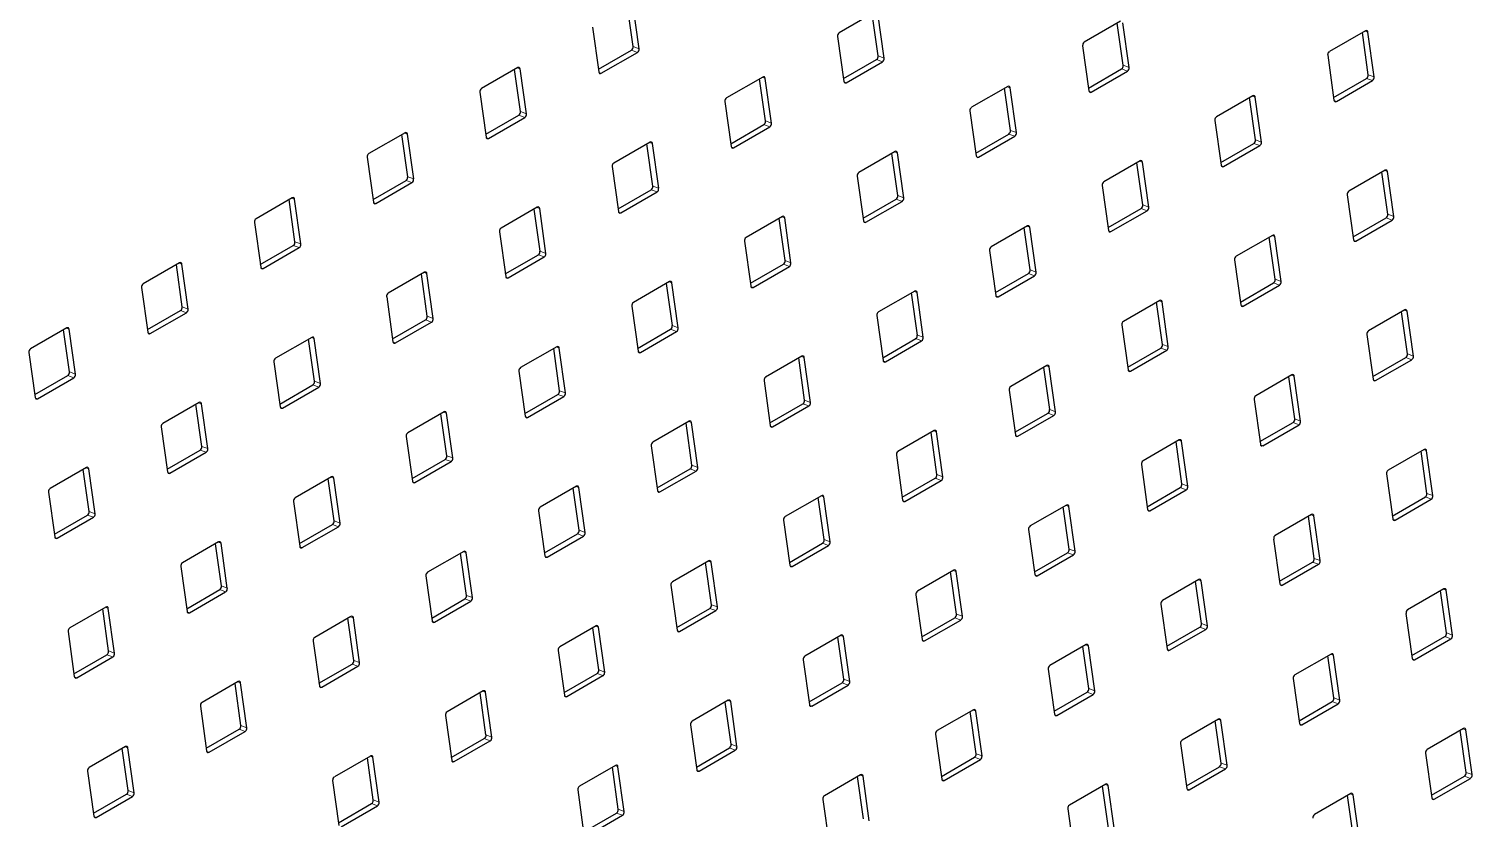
# Model space of a CAD drawing. Header units: millimetres. Extents: x -218071 to -203542, y 15363 to 51382.
# Drawn here: x -216881.72 to -216856.38, y 51097.4 to 51111.26 of the extents above; entities that cross this region are included whole.
import ezdxf

# ---------------------------------------------------------------- set-up
doc = ezdxf.new("R2010")
doc.units = ezdxf.units.MM
doc.header["$LTSCALE"] = 4
doc.layers.add('TPF-EQUIPEMENT', color=7, linetype='Continuous')

msp = doc.modelspace()

# ---------------------------------------------------------------- linework, layer by layer
at = {"layer": 'TPF-EQUIPEMENT', "color": 7, "linetype": 'Continuous', "lineweight": 25}
for p, q in [((-216871.006, 51110.91), (-216871.116, 51111.697)), ((-216871.11, 51110.949), (-216871.214, 51111.688)), ((-216866.854, 51111.556), (-216867.49, 51111.188)), ((-216866.806, 51110.784), (-216866.91, 51111.523)), ((-216866.702, 51110.745), (-216866.813, 51111.532)), ((-216871.823, 51111.289), (-216871.713, 51110.502)), ((-216862.55, 51111.391), (-216863.187, 51111.023)), ((-216862.503, 51110.619), (-216862.607, 51111.358)), ((-216862.398, 51110.58), (-216862.509, 51111.367)), ((-216858.247, 51111.226), (-216858.883, 51110.859)), ((-216858.199, 51110.454), (-216858.303, 51111.193)), ((-216858.095, 51110.415), (-216858.205, 51111.203)), ((-216867.52, 51111.124), (-216867.409, 51110.337)), ((-216863.216, 51110.959), (-216863.106, 51110.172)), ((-216871.719, 51110.55), (-216871.139, 51110.884)), ((-216871.671, 51110.478), (-216871.035, 51110.845)), ((-216867.416, 51110.385), (-216866.836, 51110.72)), ((-216867.368, 51110.313), (-216866.731, 51110.681)), ((-216858.912, 51110.794), (-216858.802, 51110.007)), ((-216873.138, 51110.578), (-216873.774, 51110.211)), ((-216873.09, 51109.806), (-216873.194, 51110.545)), ((-216872.986, 51109.767), (-216873.096, 51110.555)), ((-216863.112, 51110.22), (-216862.532, 51110.555)), ((-216863.064, 51110.148), (-216862.428, 51110.516)), ((-216868.834, 51110.413), (-216869.47, 51110.046)), ((-216868.786, 51109.641), (-216868.89, 51110.381)), ((-216868.682, 51109.602), (-216868.792, 51110.39)), ((-216864.53, 51110.248), (-216865.167, 51109.881)), ((-216864.483, 51109.476), (-216864.587, 51110.216)), ((-216864.378, 51109.437), (-216864.489, 51110.225)), ((-216858.809, 51110.055), (-216858.228, 51110.39)), ((-216858.76, 51109.983), (-216858.124, 51110.351)), ((-216873.803, 51110.146), (-216873.693, 51109.359)), ((-216869.5, 51109.982), (-216869.389, 51109.194)), ((-216860.227, 51110.083), (-216860.863, 51109.716)), ((-216860.179, 51109.311), (-216860.283, 51110.051)), ((-216860.075, 51109.272), (-216860.185, 51110.06)), ((-216873.699, 51109.407), (-216873.119, 51109.742)), ((-216873.651, 51109.335), (-216873.015, 51109.703)), ((-216865.196, 51109.817), (-216865.085, 51109.029)), ((-216875.117, 51109.435), (-216875.754, 51109.068)), ((-216874.965, 51108.624), (-216875.076, 51109.412)), ((-216869.396, 51109.242), (-216868.816, 51109.577)), ((-216869.348, 51109.171), (-216868.711, 51109.538)), ((-216865.092, 51109.077), (-216864.512, 51109.412)), ((-216860.892, 51109.652), (-216860.782, 51108.864)), ((-216875.07, 51108.663), (-216875.174, 51109.403)), ((-216870.814, 51109.27), (-216871.45, 51108.903)), ((-216870.766, 51108.498), (-216870.87, 51109.238)), ((-216870.662, 51108.459), (-216870.772, 51109.247)), ((-216865.044, 51109.006), (-216864.408, 51109.373)), ((-216860.789, 51108.912), (-216860.208, 51109.247)), ((-216860.74, 51108.841), (-216860.104, 51109.208)), ((-216875.783, 51109.004), (-216875.673, 51108.216)), ((-216866.51, 51109.105), (-216867.147, 51108.738)), ((-216866.463, 51108.333), (-216866.566, 51109.073)), ((-216866.358, 51108.294), (-216866.469, 51109.082)), ((-216862.207, 51108.94), (-216862.843, 51108.573)), ((-216862.159, 51108.169), (-216862.263, 51108.908)), ((-216862.055, 51108.13), (-216862.165, 51108.917)), ((-216871.479, 51108.839), (-216871.369, 51108.051)), ((-216867.176, 51108.674), (-216867.065, 51107.886)), ((-216857.903, 51108.776), (-216858.539, 51108.408)), ((-216857.855, 51108.004), (-216857.959, 51108.743)), ((-216857.751, 51107.965), (-216857.862, 51108.752)), ((-216875.679, 51108.264), (-216875.099, 51108.599)), ((-216875.631, 51108.193), (-216874.995, 51108.56)), ((-216871.376, 51108.099), (-216870.795, 51108.434)), ((-216862.872, 51108.509), (-216862.762, 51107.721)), ((-216877.097, 51108.293), (-216877.734, 51107.925)), ((-216877.05, 51107.521), (-216877.154, 51108.26)), ((-216876.945, 51107.482), (-216877.056, 51108.269)), ((-216871.327, 51108.028), (-216870.691, 51108.395)), ((-216867.072, 51107.934), (-216866.492, 51108.269)), ((-216867.024, 51107.863), (-216866.387, 51108.23)), ((-216858.569, 51108.344), (-216858.458, 51107.557)), ((-216872.794, 51108.128), (-216873.43, 51107.76)), ((-216872.746, 51107.356), (-216872.85, 51108.095)), ((-216872.642, 51107.317), (-216872.752, 51108.104)), ((-216868.49, 51107.963), (-216869.127, 51107.595)), ((-216868.443, 51107.191), (-216868.546, 51107.93)), ((-216868.338, 51107.152), (-216868.449, 51107.939)), ((-216862.768, 51107.77), (-216862.188, 51108.104)), ((-216862.72, 51107.698), (-216862.084, 51108.065)), ((-216858.465, 51107.605), (-216857.885, 51107.939)), ((-216858.417, 51107.533), (-216857.78, 51107.9)), ((-216877.763, 51107.861), (-216877.652, 51107.073)), ((-216873.459, 51107.696), (-216873.349, 51106.909)), ((-216864.187, 51107.798), (-216864.823, 51107.431)), ((-216864.139, 51107.026), (-216864.243, 51107.765)), ((-216864.035, 51106.987), (-216864.145, 51107.774)), ((-216877.659, 51107.122), (-216877.079, 51107.456)), ((-216877.611, 51107.05), (-216876.975, 51107.417)), ((-216869.156, 51107.531), (-216869.045, 51106.744)), ((-216859.883, 51107.633), (-216860.519, 51107.266)), ((-216859.835, 51106.861), (-216859.939, 51107.6)), ((-216859.731, 51106.822), (-216859.841, 51107.61)), ((-216879.077, 51107.15), (-216879.714, 51106.783)), ((-216873.356, 51106.957), (-216872.775, 51107.292)), ((-216873.307, 51106.885), (-216872.671, 51107.253)), ((-216864.852, 51107.366), (-216864.742, 51106.579)), ((-216860.549, 51107.201), (-216860.438, 51106.414)), ((-216879.03, 51106.378), (-216879.133, 51107.117)), ((-216878.925, 51106.339), (-216879.036, 51107.126)), ((-216874.774, 51106.985), (-216875.41, 51106.618)), ((-216874.726, 51106.213), (-216874.83, 51106.952)), ((-216874.622, 51106.174), (-216874.732, 51106.962)), ((-216869.052, 51106.792), (-216868.472, 51107.127)), ((-216869.004, 51106.72), (-216868.367, 51107.088)), ((-216864.748, 51106.627), (-216864.168, 51106.962)), ((-216864.7, 51106.555), (-216864.064, 51106.923)), ((-216879.743, 51106.718), (-216879.632, 51105.931)), ((-216870.47, 51106.82), (-216871.106, 51106.453)), ((-216870.422, 51106.048), (-216870.526, 51106.788)), ((-216870.318, 51106.009), (-216870.429, 51106.797)), ((-216866.166, 51106.655), (-216866.803, 51106.288)), ((-216866.119, 51105.883), (-216866.223, 51106.623)), ((-216866.014, 51105.844), (-216866.125, 51106.632)), ((-216860.445, 51106.462), (-216859.865, 51106.797)), ((-216860.397, 51106.39), (-216859.76, 51106.758)), ((-216875.439, 51106.553), (-216875.329, 51105.766)), ((-216871.136, 51106.389), (-216871.025, 51105.601)), ((-216861.863, 51106.49), (-216862.499, 51106.123)), ((-216861.815, 51105.718), (-216861.919, 51106.458)), ((-216861.711, 51105.679), (-216861.821, 51106.467)), ((-216879.639, 51105.979), (-216879.059, 51106.314)), ((-216879.591, 51105.907), (-216878.954, 51106.275)), ((-216875.335, 51105.814), (-216874.755, 51106.149)), ((-216866.832, 51106.224), (-216866.722, 51105.436)), ((-216857.559, 51106.325), (-216858.196, 51105.958)), ((-216857.512, 51105.553), (-216857.615, 51106.293)), ((-216857.407, 51105.514), (-216857.518, 51106.302)), ((-216881.057, 51106.007), (-216881.694, 51105.64)), ((-216881.01, 51105.235), (-216881.113, 51105.975)), ((-216880.905, 51105.196), (-216881.016, 51105.984)), ((-216875.287, 51105.743), (-216874.651, 51106.11)), ((-216871.032, 51105.649), (-216870.452, 51105.984)), ((-216870.984, 51105.578), (-216870.347, 51105.945)), ((-216862.528, 51106.059), (-216862.418, 51105.271)), ((-216858.225, 51105.894), (-216858.114, 51105.106)), ((-216876.754, 51105.842), (-216877.39, 51105.475)), ((-216876.706, 51105.07), (-216876.81, 51105.81)), ((-216876.602, 51105.031), (-216876.712, 51105.819)), ((-216872.45, 51105.677), (-216873.086, 51105.31)), ((-216872.402, 51104.905), (-216872.506, 51105.645)), ((-216872.298, 51104.866), (-216872.408, 51105.654)), ((-216866.728, 51105.484), (-216866.148, 51105.819)), ((-216866.68, 51105.413), (-216866.044, 51105.78)), ((-216862.425, 51105.319), (-216861.844, 51105.654)), ((-216862.376, 51105.248), (-216861.74, 51105.615)), ((-216881.723, 51105.576), (-216881.612, 51104.788)), ((-216877.419, 51105.411), (-216877.309, 51104.623)), ((-216868.146, 51105.512), (-216868.783, 51105.145)), ((-216868.099, 51104.74), (-216868.203, 51105.48)), ((-216867.994, 51104.701), (-216868.105, 51105.489)), ((-216858.121, 51105.154), (-216857.541, 51105.489)), ((-216858.073, 51105.083), (-216857.436, 51105.45)), ((-216881.619, 51104.836), (-216881.039, 51105.171)), ((-216881.571, 51104.765), (-216880.934, 51105.132)), ((-216873.116, 51105.246), (-216873.005, 51104.458)), ((-216863.843, 51105.348), (-216864.479, 51104.98)), ((-216863.795, 51104.576), (-216863.899, 51105.315)), ((-216863.691, 51104.537), (-216863.801, 51105.324)), ((-216859.539, 51105.183), (-216860.175, 51104.815)), ((-216859.492, 51104.411), (-216859.595, 51105.15)), ((-216859.387, 51104.372), (-216859.498, 51105.159)), ((-216877.315, 51104.671), (-216876.735, 51105.006)), ((-216877.267, 51104.6), (-216876.631, 51104.967)), ((-216868.812, 51105.081), (-216868.701, 51104.293)), ((-216864.508, 51104.916), (-216864.398, 51104.128)), ((-216878.733, 51104.7), (-216879.37, 51104.332)), ((-216878.686, 51103.928), (-216878.79, 51104.667)), ((-216878.581, 51103.889), (-216878.692, 51104.676)), ((-216873.012, 51104.506), (-216872.432, 51104.841)), ((-216872.964, 51104.435), (-216872.327, 51104.802)), ((-216868.708, 51104.341), (-216868.128, 51104.676)), ((-216868.66, 51104.27), (-216868.024, 51104.637)), ((-216860.205, 51104.751), (-216860.094, 51103.964)), ((-216874.43, 51104.535), (-216875.066, 51104.167)), ((-216874.382, 51103.763), (-216874.486, 51104.502)), ((-216874.278, 51103.724), (-216874.388, 51104.511)), ((-216870.126, 51104.37), (-216870.763, 51104.002)), ((-216869.974, 51103.559), (-216870.085, 51104.346)), ((-216864.405, 51104.177), (-216863.824, 51104.511)), ((-216864.356, 51104.105), (-216863.72, 51104.472)), ((-216860.101, 51104.012), (-216859.521, 51104.347)), ((-216879.399, 51104.268), (-216879.289, 51103.48)), ((-216875.095, 51104.103), (-216874.985, 51103.316)), ((-216870.079, 51103.598), (-216870.182, 51104.337)), ((-216865.823, 51104.205), (-216866.459, 51103.838)), ((-216865.775, 51103.433), (-216865.879, 51104.172)), ((-216865.671, 51103.394), (-216865.781, 51104.181)), ((-216860.053, 51103.94), (-216859.416, 51104.308)), ((-216879.295, 51103.529), (-216878.715, 51103.863)), ((-216870.792, 51103.938), (-216870.681, 51103.151)), ((-216861.519, 51104.04), (-216862.155, 51103.673)), ((-216861.471, 51103.268), (-216861.575, 51104.007)), ((-216861.367, 51103.229), (-216861.478, 51104.017)), ((-216857.215, 51103.875), (-216857.852, 51103.508)), ((-216857.168, 51103.103), (-216857.272, 51103.843)), ((-216857.063, 51103.064), (-216857.174, 51103.852)), ((-216879.247, 51103.457), (-216878.611, 51103.824)), ((-216874.992, 51103.364), (-216874.411, 51103.699)), ((-216874.943, 51103.292), (-216874.307, 51103.66)), ((-216866.488, 51103.773), (-216866.378, 51102.986)), ((-216862.185, 51103.608), (-216862.074, 51102.821)), ((-216880.713, 51103.557), (-216881.35, 51103.19)), ((-216880.666, 51102.785), (-216880.77, 51103.524)), ((-216880.561, 51102.746), (-216880.672, 51103.533)), ((-216876.41, 51103.392), (-216877.046, 51103.025)), ((-216876.362, 51102.62), (-216876.466, 51103.36)), ((-216876.258, 51102.581), (-216876.368, 51103.369)), ((-216870.688, 51103.199), (-216870.108, 51103.534)), ((-216870.64, 51103.127), (-216870.003, 51103.495)), ((-216866.384, 51103.034), (-216865.804, 51103.369)), ((-216866.336, 51102.962), (-216865.7, 51103.33)), ((-216857.881, 51103.444), (-216857.77, 51102.656)), ((-216881.379, 51103.125), (-216881.268, 51102.338)), ((-216872.106, 51103.227), (-216872.743, 51102.86)), ((-216872.059, 51102.455), (-216872.162, 51103.195)), ((-216871.954, 51102.416), (-216872.065, 51103.204)), ((-216862.081, 51102.869), (-216861.501, 51103.204)), ((-216862.033, 51102.798), (-216861.396, 51103.165)), ((-216877.075, 51102.96), (-216876.965, 51102.173)), ((-216867.803, 51103.062), (-216868.439, 51102.695)), ((-216867.755, 51102.29), (-216867.859, 51103.03)), ((-216867.65, 51102.251), (-216867.761, 51103.039)), ((-216863.499, 51102.897), (-216864.135, 51102.53)), ((-216863.451, 51102.125), (-216863.555, 51102.865)), ((-216863.347, 51102.086), (-216863.457, 51102.874)), ((-216857.777, 51102.704), (-216857.197, 51103.039)), ((-216857.729, 51102.633), (-216857.093, 51103)), ((-216881.275, 51102.386), (-216880.695, 51102.721)), ((-216881.227, 51102.314), (-216880.591, 51102.682)), ((-216872.772, 51102.796), (-216872.661, 51102.008)), ((-216868.468, 51102.631), (-216868.358, 51101.843)), ((-216859.195, 51102.732), (-216859.832, 51102.365)), ((-216859.148, 51101.96), (-216859.252, 51102.7)), ((-216859.043, 51101.921), (-216859.154, 51102.709)), ((-216876.972, 51102.221), (-216876.391, 51102.556)), ((-216876.923, 51102.15), (-216876.287, 51102.517)), ((-216872.668, 51102.056), (-216872.088, 51102.391)), ((-216872.62, 51101.985), (-216871.983, 51102.352)), ((-216864.165, 51102.466), (-216864.054, 51101.678)), ((-216878.39, 51102.249), (-216879.026, 51101.882)), ((-216878.342, 51101.477), (-216878.446, 51102.217)), ((-216878.238, 51101.438), (-216878.348, 51102.226)), ((-216874.086, 51102.084), (-216874.722, 51101.717)), ((-216873.934, 51101.273), (-216874.045, 51102.061)), ((-216868.364, 51101.891), (-216867.784, 51102.226)), ((-216868.316, 51101.82), (-216867.68, 51102.187)), ((-216864.061, 51101.726), (-216863.481, 51102.061)), ((-216859.861, 51102.301), (-216859.75, 51101.513)), ((-216879.055, 51101.818), (-216878.945, 51101.03)), ((-216874.038, 51101.312), (-216874.142, 51102.052)), ((-216869.782, 51101.919), (-216870.419, 51101.552)), ((-216869.735, 51101.148), (-216869.839, 51101.887)), ((-216869.63, 51101.109), (-216869.741, 51101.896)), ((-216864.013, 51101.655), (-216863.376, 51102.022)), ((-216859.757, 51101.561), (-216859.177, 51101.896)), ((-216859.709, 51101.49), (-216859.073, 51101.857)), ((-216874.752, 51101.653), (-216874.641, 51100.865)), ((-216865.479, 51101.755), (-216866.115, 51101.387)), ((-216865.431, 51100.983), (-216865.535, 51101.722)), ((-216865.327, 51100.944), (-216865.437, 51101.731)), ((-216861.175, 51101.59), (-216861.812, 51101.222)), ((-216861.128, 51100.818), (-216861.231, 51101.557)), ((-216861.023, 51100.779), (-216861.134, 51101.566)), ((-216878.951, 51101.078), (-216878.371, 51101.413)), ((-216878.903, 51101.007), (-216878.267, 51101.374)), ((-216870.448, 51101.488), (-216870.338, 51100.7)), ((-216866.144, 51101.323), (-216866.034, 51100.535)), ((-216856.872, 51101.425), (-216857.508, 51101.057)), ((-216856.824, 51100.653), (-216856.928, 51101.392)), ((-216856.72, 51100.614), (-216856.83, 51101.401)), ((-216880.37, 51101.107), (-216881.006, 51100.739)), ((-216880.322, 51100.335), (-216880.426, 51101.074)), ((-216880.218, 51100.296), (-216880.328, 51101.083)), ((-216874.648, 51100.913), (-216874.068, 51101.248)), ((-216874.6, 51100.842), (-216873.963, 51101.209)), ((-216870.344, 51100.749), (-216869.764, 51101.083)), ((-216861.841, 51101.158), (-216861.73, 51100.371)), ((-216876.066, 51100.942), (-216876.702, 51100.574)), ((-216876.018, 51100.17), (-216876.122, 51100.909)), ((-216875.914, 51100.131), (-216876.024, 51100.918)), ((-216870.296, 51100.677), (-216869.66, 51101.044)), ((-216866.041, 51100.584), (-216865.46, 51100.918)), ((-216865.992, 51100.512), (-216865.356, 51100.879)), ((-216857.537, 51100.993), (-216857.427, 51100.206)), ((-216881.035, 51100.675), (-216880.925, 51099.888)), ((-216871.762, 51100.777), (-216872.399, 51100.409)), ((-216871.715, 51100.005), (-216871.819, 51100.744)), ((-216871.61, 51099.966), (-216871.721, 51100.753)), ((-216867.459, 51100.612), (-216868.095, 51100.245)), ((-216867.411, 51099.84), (-216867.515, 51100.579)), ((-216867.307, 51099.801), (-216867.417, 51100.588)), ((-216861.737, 51100.419), (-216861.157, 51100.754)), ((-216861.689, 51100.347), (-216861.052, 51100.715)), ((-216857.433, 51100.254), (-216856.853, 51100.589)), ((-216857.385, 51100.182), (-216856.749, 51100.55)), ((-216876.732, 51100.51), (-216876.621, 51099.723)), ((-216872.428, 51100.345), (-216872.317, 51099.558)), ((-216863.155, 51100.447), (-216863.791, 51100.08)), ((-216863.108, 51099.675), (-216863.211, 51100.415)), ((-216863.003, 51099.636), (-216863.114, 51100.424)), ((-216880.931, 51099.936), (-216880.351, 51100.27)), ((-216880.883, 51099.864), (-216880.247, 51100.231)), ((-216876.628, 51099.771), (-216876.048, 51100.106)), ((-216876.58, 51099.699), (-216875.943, 51100.067)), ((-216868.124, 51100.18), (-216868.014, 51099.393)), ((-216858.851, 51100.282), (-216859.488, 51099.915)), ((-216858.804, 51099.51), (-216858.908, 51100.25)), ((-216858.699, 51099.471), (-216858.81, 51100.259)), ((-216878.046, 51099.799), (-216878.682, 51099.432)), ((-216872.324, 51099.606), (-216871.744, 51099.941)), ((-216872.276, 51099.534), (-216871.64, 51099.902)), ((-216863.821, 51100.015), (-216863.71, 51099.228)), ((-216859.517, 51099.851), (-216859.407, 51099.063)), ((-216877.998, 51099.027), (-216878.102, 51099.767)), ((-216877.894, 51098.988), (-216878.004, 51099.776)), ((-216873.742, 51099.634), (-216874.379, 51099.267)), ((-216873.695, 51098.862), (-216873.798, 51099.602)), ((-216873.59, 51098.823), (-216873.701, 51099.611)), ((-216868.021, 51099.441), (-216867.44, 51099.776)), ((-216867.972, 51099.369), (-216867.336, 51099.737)), ((-216863.717, 51099.276), (-216863.137, 51099.611)), ((-216863.669, 51099.205), (-216863.032, 51099.572)), ((-216878.711, 51099.368), (-216878.601, 51098.58)), ((-216869.439, 51099.469), (-216870.075, 51099.102)), ((-216869.391, 51098.697), (-216869.495, 51099.437)), ((-216869.287, 51098.658), (-216869.397, 51099.446)), ((-216865.135, 51099.304), (-216865.771, 51098.937)), ((-216865.087, 51098.532), (-216865.191, 51099.272)), ((-216864.983, 51098.493), (-216865.093, 51099.281)), ((-216859.413, 51099.111), (-216858.833, 51099.446)), ((-216859.365, 51099.04), (-216858.729, 51099.407)), ((-216874.408, 51099.203), (-216874.297, 51098.415)), ((-216870.104, 51099.038), (-216869.994, 51098.25)), ((-216860.831, 51099.139), (-216861.468, 51098.772)), ((-216860.784, 51098.367), (-216860.888, 51099.107)), ((-216860.679, 51098.328), (-216860.79, 51099.116)), ((-216878.608, 51098.628), (-216878.027, 51098.963)), ((-216878.559, 51098.557), (-216877.923, 51098.924)), ((-216874.304, 51098.463), (-216873.724, 51098.798)), ((-216865.801, 51098.873), (-216865.69, 51098.085)), ((-216856.528, 51098.974), (-216857.164, 51098.607)), ((-216856.48, 51098.203), (-216856.584, 51098.942)), ((-216856.376, 51098.164), (-216856.486, 51098.951)), ((-216880.026, 51098.656), (-216880.662, 51098.289)), ((-216879.978, 51097.884), (-216880.082, 51098.624)), ((-216879.874, 51097.845), (-216879.984, 51098.633)), ((-216874.256, 51098.392), (-216873.619, 51098.759)), ((-216870, 51098.298), (-216869.42, 51098.633)), ((-216869.952, 51098.227), (-216869.316, 51098.594)), ((-216861.497, 51098.708), (-216861.386, 51097.92)), ((-216857.193, 51098.543), (-216857.083, 51097.755)), ((-216875.722, 51098.491), (-216876.358, 51098.124)), ((-216875.675, 51097.719), (-216875.778, 51098.459)), ((-216875.57, 51097.68), (-216875.681, 51098.468)), ((-216871.418, 51098.326), (-216872.055, 51097.959)), ((-216871.371, 51097.555), (-216871.475, 51098.294)), ((-216871.266, 51097.516), (-216871.377, 51098.303)), ((-216865.697, 51098.133), (-216865.117, 51098.468)), ((-216865.649, 51098.062), (-216865.012, 51098.429)), ((-216861.393, 51097.968), (-216860.813, 51098.303)), ((-216861.345, 51097.897), (-216860.709, 51098.264)), ((-216880.691, 51098.225), (-216880.581, 51097.437)), ((-216876.388, 51098.06), (-216876.277, 51097.272)), ((-216867.115, 51098.162), (-216867.751, 51097.794)), ((-216867.067, 51097.39), (-216867.171, 51098.129)), ((-216866.963, 51097.351), (-216867.073, 51098.138)), ((-216857.09, 51097.804), (-216856.509, 51098.138)), ((-216857.041, 51097.732), (-216856.405, 51098.099)), ((-216880.588, 51097.485), (-216880.007, 51097.82)), ((-216880.539, 51097.414), (-216879.903, 51097.781)), ((-216872.084, 51097.895), (-216871.974, 51097.107)), ((-216862.811, 51097.997), (-216863.448, 51097.629)), ((-216862.764, 51097.225), (-216862.867, 51097.964)), ((-216862.659, 51097.186), (-216862.77, 51097.973)), ((-216858.508, 51097.832), (-216859.144, 51097.464)), ((-216858.46, 51097.06), (-216858.564, 51097.799)), ((-216858.356, 51097.021), (-216858.466, 51097.808)), ((-216876.284, 51097.32), (-216875.704, 51097.655)), ((-216876.236, 51097.249), (-216875.599, 51097.616)), ((-216867.781, 51097.73), (-216867.67, 51096.943)), ((-216863.477, 51097.565), (-216863.366, 51096.778)), ((-216871.98, 51097.156), (-216871.4, 51097.49)), ((-216871.932, 51097.084), (-216871.296, 51097.451))]:
    msp.add_line(p, q, dxfattribs=at)
at = {"layer": 'TPF-EQUIPEMENT', "color": 8, "linetype": 'Continuous', "lineweight": 18}
for p, q in [((-216858.255, 51111.221), (-216858.205, 51111.203)), ((-216871.11, 51110.949), (-216871.006, 51110.91)), ((-216871.139, 51110.884), (-216871.035, 51110.845)), ((-216866.836, 51110.72), (-216866.731, 51110.681)), ((-216866.806, 51110.784), (-216866.702, 51110.745)), ((-216873.146, 51110.573), (-216873.096, 51110.555)), ((-216871.711, 51110.493), (-216871.671, 51110.478)), ((-216862.532, 51110.555), (-216862.428, 51110.516)), ((-216862.503, 51110.619), (-216862.398, 51110.58)), ((-216858.199, 51110.454), (-216858.095, 51110.415)), ((-216868.842, 51110.408), (-216868.792, 51110.39)), ((-216867.407, 51110.328), (-216867.368, 51110.313)), ((-216864.539, 51110.243), (-216864.489, 51110.225)), ((-216858.228, 51110.39), (-216858.124, 51110.351)), ((-216863.103, 51110.163), (-216863.064, 51110.148)), ((-216860.235, 51110.078), (-216860.185, 51110.06)), ((-216858.8, 51109.998), (-216858.76, 51109.983)), ((-216873.119, 51109.742), (-216873.015, 51109.703)), ((-216873.09, 51109.806), (-216872.986, 51109.767)), ((-216875.126, 51109.43), (-216875.076, 51109.412)), ((-216868.816, 51109.577), (-216868.711, 51109.538)), ((-216868.786, 51109.641), (-216868.682, 51109.602)), ((-216864.512, 51109.412), (-216864.408, 51109.373)), ((-216864.483, 51109.476), (-216864.378, 51109.437)), ((-216873.691, 51109.35), (-216873.651, 51109.335)), ((-216870.822, 51109.266), (-216870.772, 51109.247)), ((-216869.387, 51109.185), (-216869.348, 51109.171)), ((-216860.208, 51109.247), (-216860.104, 51109.208)), ((-216860.179, 51109.311), (-216860.075, 51109.272)), ((-216866.518, 51109.101), (-216866.469, 51109.082)), ((-216865.083, 51109.02), (-216865.044, 51109.006)), ((-216862.215, 51108.936), (-216862.165, 51108.917)), ((-216875.07, 51108.663), (-216874.965, 51108.624)), ((-216860.78, 51108.856), (-216860.74, 51108.841)), ((-216857.911, 51108.771), (-216857.862, 51108.752)), ((-216875.099, 51108.599), (-216874.995, 51108.56)), ((-216870.795, 51108.434), (-216870.691, 51108.395)), ((-216870.766, 51108.498), (-216870.662, 51108.459)), ((-216877.106, 51108.288), (-216877.056, 51108.269)), ((-216875.67, 51108.208), (-216875.631, 51108.193)), ((-216866.492, 51108.269), (-216866.387, 51108.23)), ((-216866.463, 51108.333), (-216866.358, 51108.294)), ((-216862.159, 51108.169), (-216862.055, 51108.13)), ((-216872.802, 51108.123), (-216872.752, 51108.104)), ((-216871.367, 51108.043), (-216871.327, 51108.028)), ((-216868.498, 51107.958), (-216868.449, 51107.939)), ((-216862.188, 51108.104), (-216862.084, 51108.065)), ((-216857.885, 51107.939), (-216857.78, 51107.9)), ((-216857.855, 51108.004), (-216857.751, 51107.965)), ((-216867.063, 51107.878), (-216867.024, 51107.863)), ((-216864.195, 51107.793), (-216864.145, 51107.774)), ((-216862.76, 51107.713), (-216862.72, 51107.698)), ((-216877.079, 51107.456), (-216876.975, 51107.417)), ((-216877.05, 51107.521), (-216876.945, 51107.482)), ((-216859.891, 51107.628), (-216859.841, 51107.61)), ((-216858.456, 51107.548), (-216858.417, 51107.533)), ((-216879.085, 51107.145), (-216879.036, 51107.126)), ((-216872.775, 51107.292), (-216872.671, 51107.253)), ((-216872.746, 51107.356), (-216872.642, 51107.317)), ((-216868.443, 51107.191), (-216868.338, 51107.152)), ((-216877.65, 51107.065), (-216877.611, 51107.05)), ((-216874.782, 51106.98), (-216874.732, 51106.962)), ((-216873.347, 51106.9), (-216873.307, 51106.885)), ((-216868.472, 51107.127), (-216868.367, 51107.088)), ((-216864.168, 51106.962), (-216864.064, 51106.923)), ((-216864.139, 51107.026), (-216864.035, 51106.987)), ((-216870.478, 51106.815), (-216870.429, 51106.797)), ((-216869.043, 51106.735), (-216869.004, 51106.72)), ((-216866.175, 51106.65), (-216866.125, 51106.632)), ((-216859.865, 51106.797), (-216859.76, 51106.758)), ((-216859.835, 51106.861), (-216859.731, 51106.822)), ((-216879.03, 51106.378), (-216878.925, 51106.339)), ((-216864.74, 51106.57), (-216864.7, 51106.555)), ((-216861.871, 51106.485), (-216861.821, 51106.467)), ((-216860.436, 51106.405), (-216860.397, 51106.39)), ((-216879.059, 51106.314), (-216878.954, 51106.275)), ((-216874.755, 51106.149), (-216874.651, 51106.11)), ((-216874.726, 51106.213), (-216874.622, 51106.174)), ((-216857.567, 51106.321), (-216857.518, 51106.302)), ((-216881.065, 51106.002), (-216881.016, 51105.984)), ((-216879.63, 51105.922), (-216879.591, 51105.907)), ((-216870.452, 51105.984), (-216870.347, 51105.945)), ((-216870.422, 51106.048), (-216870.318, 51106.009)), ((-216866.119, 51105.883), (-216866.014, 51105.844)), ((-216876.762, 51105.837), (-216876.712, 51105.819)), ((-216875.327, 51105.757), (-216875.287, 51105.743)), ((-216872.458, 51105.673), (-216872.408, 51105.654)), ((-216866.148, 51105.819), (-216866.044, 51105.78)), ((-216861.844, 51105.654), (-216861.74, 51105.615)), ((-216861.815, 51105.718), (-216861.711, 51105.679)), ((-216871.023, 51105.592), (-216870.984, 51105.578)), ((-216868.155, 51105.508), (-216868.105, 51105.489)), ((-216866.719, 51105.427), (-216866.68, 51105.413)), ((-216857.541, 51105.489), (-216857.436, 51105.45)), ((-216857.512, 51105.553), (-216857.407, 51105.514)), ((-216881.039, 51105.171), (-216880.934, 51105.132)), ((-216881.01, 51105.235), (-216880.905, 51105.196)), ((-216863.851, 51105.343), (-216863.801, 51105.324)), ((-216862.416, 51105.263), (-216862.376, 51105.248)), ((-216859.547, 51105.178), (-216859.498, 51105.159)), ((-216876.735, 51105.006), (-216876.631, 51104.967)), ((-216876.706, 51105.07), (-216876.602, 51105.031)), ((-216872.402, 51104.905), (-216872.298, 51104.866)), ((-216858.112, 51105.098), (-216858.073, 51105.083)), ((-216881.61, 51104.779), (-216881.571, 51104.765)), ((-216878.742, 51104.695), (-216878.692, 51104.676)), ((-216877.307, 51104.615), (-216877.267, 51104.6)), ((-216872.432, 51104.841), (-216872.327, 51104.802)), ((-216868.128, 51104.676), (-216868.024, 51104.637)), ((-216868.099, 51104.74), (-216867.994, 51104.701)), ((-216874.438, 51104.53), (-216874.388, 51104.511)), ((-216873.003, 51104.45), (-216872.964, 51104.435)), ((-216870.134, 51104.365), (-216870.085, 51104.346)), ((-216863.824, 51104.511), (-216863.72, 51104.472)), ((-216863.795, 51104.576), (-216863.691, 51104.537)), ((-216859.521, 51104.347), (-216859.416, 51104.308)), ((-216859.492, 51104.411), (-216859.387, 51104.372)), ((-216868.699, 51104.285), (-216868.66, 51104.27)), ((-216865.831, 51104.2), (-216865.781, 51104.181)), ((-216864.396, 51104.12), (-216864.356, 51104.105)), ((-216878.715, 51103.863), (-216878.611, 51103.824)), ((-216878.686, 51103.928), (-216878.581, 51103.889)), ((-216861.527, 51104.035), (-216861.478, 51104.017)), ((-216860.092, 51103.955), (-216860.053, 51103.94)), ((-216857.224, 51103.87), (-216857.174, 51103.852)), ((-216874.411, 51103.699), (-216874.307, 51103.66)), ((-216874.382, 51103.763), (-216874.278, 51103.724)), ((-216870.079, 51103.598), (-216869.974, 51103.559)), ((-216880.722, 51103.552), (-216880.672, 51103.533)), ((-216879.286, 51103.472), (-216879.247, 51103.457)), ((-216876.418, 51103.387), (-216876.368, 51103.369)), ((-216870.108, 51103.534), (-216870.003, 51103.495)), ((-216865.804, 51103.369), (-216865.7, 51103.33)), ((-216865.775, 51103.433), (-216865.671, 51103.394)), ((-216874.983, 51103.307), (-216874.943, 51103.292)), ((-216872.114, 51103.222), (-216872.065, 51103.204)), ((-216870.679, 51103.142), (-216870.64, 51103.127)), ((-216861.501, 51103.204), (-216861.396, 51103.165)), ((-216861.471, 51103.268), (-216861.367, 51103.229)), ((-216857.168, 51103.103), (-216857.063, 51103.064)), ((-216867.811, 51103.057), (-216867.761, 51103.039)), ((-216866.376, 51102.977), (-216866.336, 51102.962)), ((-216863.507, 51102.892), (-216863.457, 51102.874)), ((-216857.197, 51103.039), (-216857.093, 51103)), ((-216880.695, 51102.721), (-216880.591, 51102.682)), ((-216880.666, 51102.785), (-216880.561, 51102.746)), ((-216876.362, 51102.62), (-216876.258, 51102.581)), ((-216862.072, 51102.812), (-216862.033, 51102.798)), ((-216859.204, 51102.728), (-216859.154, 51102.709)), ((-216857.768, 51102.647), (-216857.729, 51102.633)), ((-216881.266, 51102.329), (-216881.227, 51102.314)), ((-216876.391, 51102.556), (-216876.287, 51102.517)), ((-216872.088, 51102.391), (-216871.983, 51102.352)), ((-216872.059, 51102.455), (-216871.954, 51102.416)), ((-216878.398, 51102.244), (-216878.348, 51102.226)), ((-216876.963, 51102.164), (-216876.923, 51102.15)), ((-216874.094, 51102.08), (-216874.045, 51102.061)), ((-216867.784, 51102.226), (-216867.68, 51102.187)), ((-216867.755, 51102.29), (-216867.65, 51102.251)), ((-216863.481, 51102.061), (-216863.376, 51102.022)), ((-216863.451, 51102.125), (-216863.347, 51102.086)), ((-216872.659, 51101.999), (-216872.62, 51101.985)), ((-216869.791, 51101.915), (-216869.741, 51101.896)), ((-216868.356, 51101.834), (-216868.316, 51101.82)), ((-216859.177, 51101.896), (-216859.073, 51101.857)), ((-216859.148, 51101.96), (-216859.043, 51101.921)), ((-216865.487, 51101.75), (-216865.437, 51101.731)), ((-216864.052, 51101.67), (-216864.013, 51101.655)), ((-216861.183, 51101.585), (-216861.134, 51101.566)), ((-216878.371, 51101.413), (-216878.267, 51101.374)), ((-216878.342, 51101.477), (-216878.238, 51101.438)), ((-216874.038, 51101.312), (-216873.934, 51101.273)), ((-216859.748, 51101.505), (-216859.709, 51101.49)), ((-216856.88, 51101.42), (-216856.83, 51101.401)), ((-216880.378, 51101.102), (-216880.328, 51101.083)), ((-216874.068, 51101.248), (-216873.963, 51101.209)), ((-216869.764, 51101.083), (-216869.66, 51101.044)), ((-216869.735, 51101.148), (-216869.63, 51101.109)), ((-216878.943, 51101.022), (-216878.903, 51101.007)), ((-216876.074, 51100.937), (-216876.024, 51100.918)), ((-216874.639, 51100.857), (-216874.6, 51100.842)), ((-216865.46, 51100.918), (-216865.356, 51100.879)), ((-216865.431, 51100.983), (-216865.327, 51100.944)), ((-216861.128, 51100.818), (-216861.023, 51100.779)), ((-216871.771, 51100.772), (-216871.721, 51100.753)), ((-216870.335, 51100.692), (-216870.296, 51100.677)), ((-216867.467, 51100.607), (-216867.417, 51100.588)), ((-216861.157, 51100.754), (-216861.052, 51100.715)), ((-216856.853, 51100.589), (-216856.749, 51100.55)), ((-216856.824, 51100.653), (-216856.72, 51100.614)), ((-216880.322, 51100.335), (-216880.218, 51100.296)), ((-216866.032, 51100.527), (-216865.992, 51100.512)), ((-216863.163, 51100.442), (-216863.114, 51100.424)), ((-216861.728, 51100.362), (-216861.689, 51100.347)), ((-216880.351, 51100.27), (-216880.247, 51100.231)), ((-216876.048, 51100.106), (-216875.943, 51100.067)), ((-216876.018, 51100.17), (-216875.914, 51100.131)), ((-216858.86, 51100.277), (-216858.81, 51100.259)), ((-216857.425, 51100.197), (-216857.385, 51100.182)), ((-216880.923, 51099.879), (-216880.883, 51099.864)), ((-216878.054, 51099.794), (-216878.004, 51099.776)), ((-216871.744, 51099.941), (-216871.64, 51099.902)), ((-216871.715, 51100.005), (-216871.61, 51099.966)), ((-216867.411, 51099.84), (-216867.307, 51099.801)), ((-216876.619, 51099.714), (-216876.58, 51099.699)), ((-216873.75, 51099.629), (-216873.701, 51099.611)), ((-216872.315, 51099.549), (-216872.276, 51099.534)), ((-216867.44, 51099.776), (-216867.336, 51099.737)), ((-216863.137, 51099.611), (-216863.032, 51099.572)), ((-216863.108, 51099.675), (-216863.003, 51099.636)), ((-216869.447, 51099.464), (-216869.397, 51099.446)), ((-216868.012, 51099.384), (-216867.972, 51099.369)), ((-216865.143, 51099.299), (-216865.093, 51099.281)), ((-216858.833, 51099.446), (-216858.729, 51099.407)), ((-216858.804, 51099.51), (-216858.699, 51099.471)), ((-216877.998, 51099.027), (-216877.894, 51098.988)), ((-216863.708, 51099.219), (-216863.669, 51099.205)), ((-216860.84, 51099.135), (-216860.79, 51099.116)), ((-216859.405, 51099.054), (-216859.365, 51099.04)), ((-216878.027, 51098.963), (-216877.923, 51098.924)), ((-216873.724, 51098.798), (-216873.619, 51098.759)), ((-216873.695, 51098.862), (-216873.59, 51098.823)), ((-216856.536, 51098.97), (-216856.486, 51098.951)), ((-216880.034, 51098.652), (-216879.984, 51098.633)), ((-216878.599, 51098.571), (-216878.559, 51098.557)), ((-216869.42, 51098.633), (-216869.316, 51098.594)), ((-216869.391, 51098.697), (-216869.287, 51098.658)), ((-216865.087, 51098.532), (-216864.983, 51098.493)), ((-216875.73, 51098.487), (-216875.681, 51098.468)), ((-216874.295, 51098.406), (-216874.256, 51098.392)), ((-216871.427, 51098.322), (-216871.377, 51098.303)), ((-216865.117, 51098.468), (-216865.012, 51098.429)), ((-216860.813, 51098.303), (-216860.709, 51098.264)), ((-216860.784, 51098.367), (-216860.679, 51098.328)), ((-216869.992, 51098.242), (-216869.952, 51098.227)), ((-216867.123, 51098.157), (-216867.073, 51098.138)), ((-216865.688, 51098.077), (-216865.649, 51098.062)), ((-216856.509, 51098.138), (-216856.405, 51098.099)), ((-216856.48, 51098.203), (-216856.376, 51098.164)), ((-216880.007, 51097.82), (-216879.903, 51097.781)), ((-216879.978, 51097.884), (-216879.874, 51097.845)), ((-216862.82, 51097.992), (-216862.77, 51097.973)), ((-216861.384, 51097.912), (-216861.345, 51097.897)), ((-216858.516, 51097.827), (-216858.466, 51097.808)), ((-216875.704, 51097.655), (-216875.599, 51097.616)), ((-216875.675, 51097.719), (-216875.57, 51097.68)), ((-216871.371, 51097.555), (-216871.266, 51097.516)), ((-216857.081, 51097.747), (-216857.041, 51097.732)), ((-216880.579, 51097.429), (-216880.539, 51097.414)), ((-216871.4, 51097.49), (-216871.296, 51097.451))]:
    msp.add_line(p, q, dxfattribs=at)
at = {"layer": 'TPF-EQUIPEMENT', "color": 7, "linetype": 'Continuous', "lineweight": 25}
for centre, radius, start, end in [((-216867.453, 51111.133), 0.0672, 123.9011, 187.1338), ((-216858.232, 51111.203), 0.027, 358.9775, 122.2879), ((-216871.177, 51110.94), 0.0672, 303.9011, 7.1338), ((-216863.149, 51110.968), 0.0672, 123.9011, 187.1338), ((-216871.072, 51110.901), 0.0672, 303.9011, 7.1338), ((-216866.873, 51110.775), 0.0672, 303.9011, 7.1338), ((-216866.769, 51110.736), 0.0672, 303.9011, 7.1338), ((-216858.846, 51110.803), 0.0672, 123.9011, 187.1338), ((-216873.123, 51110.555), 0.027, 358.9775, 122.2879), ((-216871.686, 51110.501), 0.027, 178.9775, 302.2879), ((-216862.57, 51110.61), 0.0672, 303.9011, 7.1338), ((-216862.465, 51110.571), 0.0672, 303.9011, 7.1338), ((-216858.266, 51110.446), 0.0672, 303.9011, 7.1338), ((-216873.736, 51110.155), 0.0672, 123.9011, 187.1338), ((-216868.819, 51110.39), 0.027, 358.9775, 122.2879), ((-216867.382, 51110.336), 0.027, 178.9775, 302.2879), ((-216864.516, 51110.225), 0.027, 358.9775, 122.2879), ((-216863.078, 51110.171), 0.027, 178.9775, 302.2879), ((-216858.162, 51110.407), 0.0672, 303.9011, 7.1338), ((-216869.433, 51109.99), 0.0672, 123.9011, 187.1338), ((-216860.212, 51110.06), 0.027, 358.9775, 122.2879), ((-216858.775, 51110.006), 0.027, 178.9775, 302.2879), ((-216873.157, 51109.798), 0.0672, 303.9011, 7.1338), ((-216873.052, 51109.759), 0.0672, 303.9011, 7.1338), ((-216865.129, 51109.825), 0.0672, 123.9011, 187.1338), ((-216860.826, 51109.66), 0.0672, 123.9011, 187.1338), ((-216875.103, 51109.412), 0.027, 358.9775, 122.2879), ((-216868.853, 51109.633), 0.0672, 303.9011, 7.1338), ((-216868.749, 51109.594), 0.0672, 303.9011, 7.1338), ((-216864.549, 51109.468), 0.0672, 303.9011, 7.1338), ((-216864.445, 51109.429), 0.0672, 303.9011, 7.1338), ((-216873.666, 51109.358), 0.027, 178.9775, 302.2879), ((-216870.799, 51109.247), 0.027, 358.9775, 122.2879), ((-216869.362, 51109.193), 0.027, 178.9775, 302.2879), ((-216860.246, 51109.303), 0.0672, 303.9011, 7.1338), ((-216860.141, 51109.264), 0.0672, 303.9011, 7.1338), ((-216875.716, 51109.012), 0.0672, 123.9011, 187.1338), ((-216866.496, 51109.083), 0.027, 358.9775, 122.2879), ((-216865.058, 51109.029), 0.027, 178.9775, 302.2879), ((-216862.192, 51108.918), 0.027, 358.9775, 122.2879), ((-216875.137, 51108.655), 0.0672, 303.9011, 7.1338), ((-216871.413, 51108.847), 0.0672, 123.9011, 187.1338), ((-216867.109, 51108.682), 0.0672, 123.9011, 187.1338), ((-216860.755, 51108.864), 0.027, 178.9775, 302.2879), ((-216857.889, 51108.753), 0.027, 358.9775, 122.2879), ((-216875.032, 51108.616), 0.0672, 303.9011, 7.1338), ((-216870.833, 51108.49), 0.0672, 303.9011, 7.1338), ((-216870.729, 51108.451), 0.0672, 303.9011, 7.1338), ((-216862.806, 51108.517), 0.0672, 123.9011, 187.1338), ((-216858.502, 51108.352), 0.0672, 123.9011, 187.1338), ((-216877.083, 51108.27), 0.027, 358.9775, 122.2879), ((-216875.645, 51108.216), 0.027, 178.9775, 302.2879), ((-216866.529, 51108.325), 0.0672, 303.9011, 7.1338), ((-216866.425, 51108.286), 0.0672, 303.9011, 7.1338), ((-216862.226, 51108.16), 0.0672, 303.9011, 7.1338), ((-216877.696, 51107.869), 0.0672, 123.9011, 187.1338), ((-216872.779, 51108.105), 0.027, 358.9775, 122.2879), ((-216871.342, 51108.051), 0.027, 178.9775, 302.2879), ((-216868.476, 51107.94), 0.027, 358.9775, 122.2879), ((-216862.121, 51108.121), 0.0672, 303.9011, 7.1338), ((-216857.922, 51107.995), 0.0672, 303.9011, 7.1338), ((-216857.818, 51107.956), 0.0672, 303.9011, 7.1338), ((-216873.393, 51107.705), 0.0672, 123.9011, 187.1338), ((-216867.038, 51107.886), 0.027, 178.9775, 302.2879), ((-216864.172, 51107.775), 0.027, 358.9775, 122.2879), ((-216862.735, 51107.721), 0.027, 178.9775, 302.2879), ((-216859.868, 51107.61), 0.027, 358.9775, 122.2879), ((-216877.116, 51107.512), 0.0672, 303.9011, 7.1338), ((-216877.012, 51107.473), 0.0672, 303.9011, 7.1338), ((-216869.089, 51107.54), 0.0672, 123.9011, 187.1338), ((-216864.785, 51107.375), 0.0672, 123.9011, 187.1338), ((-216858.431, 51107.556), 0.027, 178.9775, 302.2879), ((-216879.063, 51107.127), 0.027, 358.9775, 122.2879), ((-216872.813, 51107.347), 0.0672, 303.9011, 7.1338), ((-216872.708, 51107.308), 0.0672, 303.9011, 7.1338), ((-216868.509, 51107.182), 0.0672, 303.9011, 7.1338), ((-216868.405, 51107.143), 0.0672, 303.9011, 7.1338), ((-216860.482, 51107.21), 0.0672, 123.9011, 187.1338), ((-216877.625, 51107.073), 0.027, 178.9775, 302.2879), ((-216874.759, 51106.962), 0.027, 358.9775, 122.2879), ((-216873.322, 51106.908), 0.027, 178.9775, 302.2879), ((-216864.206, 51107.018), 0.0672, 303.9011, 7.1338), ((-216864.101, 51106.979), 0.0672, 303.9011, 7.1338), ((-216879.676, 51106.727), 0.0672, 123.9011, 187.1338), ((-216870.456, 51106.797), 0.027, 358.9775, 122.2879), ((-216869.018, 51106.743), 0.027, 178.9775, 302.2879), ((-216866.152, 51106.632), 0.027, 358.9775, 122.2879), ((-216859.902, 51106.853), 0.0672, 303.9011, 7.1338), ((-216859.798, 51106.814), 0.0672, 303.9011, 7.1338), ((-216879.096, 51106.37), 0.0672, 303.9011, 7.1338), ((-216875.373, 51106.562), 0.0672, 123.9011, 187.1338), ((-216871.069, 51106.397), 0.0672, 123.9011, 187.1338), ((-216864.715, 51106.578), 0.027, 178.9775, 302.2879), ((-216861.848, 51106.467), 0.027, 358.9775, 122.2879), ((-216860.411, 51106.413), 0.027, 178.9775, 302.2879), ((-216878.992, 51106.331), 0.0672, 303.9011, 7.1338), ((-216874.793, 51106.205), 0.0672, 303.9011, 7.1338), ((-216874.688, 51106.166), 0.0672, 303.9011, 7.1338), ((-216866.765, 51106.232), 0.0672, 123.9011, 187.1338), ((-216862.462, 51106.067), 0.0672, 123.9011, 187.1338), ((-216857.545, 51106.302), 0.027, 358.9775, 122.2879), ((-216881.043, 51105.984), 0.027, 358.9775, 122.2879), ((-216879.605, 51105.93), 0.027, 178.9775, 302.2879), ((-216870.489, 51106.04), 0.0672, 303.9011, 7.1338), ((-216870.385, 51106.001), 0.0672, 303.9011, 7.1338), ((-216866.186, 51105.875), 0.0672, 303.9011, 7.1338), ((-216858.158, 51105.902), 0.0672, 123.9011, 187.1338), ((-216881.656, 51105.584), 0.0672, 123.9011, 187.1338), ((-216876.739, 51105.819), 0.027, 358.9775, 122.2879), ((-216875.302, 51105.765), 0.027, 178.9775, 302.2879), ((-216872.435, 51105.654), 0.027, 358.9775, 122.2879), ((-216866.081, 51105.836), 0.0672, 303.9011, 7.1338), ((-216861.882, 51105.71), 0.0672, 303.9011, 7.1338), ((-216861.778, 51105.671), 0.0672, 303.9011, 7.1338), ((-216877.352, 51105.419), 0.0672, 123.9011, 187.1338), ((-216870.998, 51105.6), 0.027, 178.9775, 302.2879), ((-216868.132, 51105.49), 0.027, 358.9775, 122.2879), ((-216866.694, 51105.436), 0.027, 178.9775, 302.2879), ((-216857.578, 51105.545), 0.0672, 303.9011, 7.1338), ((-216857.474, 51105.506), 0.0672, 303.9011, 7.1338), ((-216881.076, 51105.227), 0.0672, 303.9011, 7.1338), ((-216880.972, 51105.188), 0.0672, 303.9011, 7.1338), ((-216873.049, 51105.254), 0.0672, 123.9011, 187.1338), ((-216868.745, 51105.089), 0.0672, 123.9011, 187.1338), ((-216863.828, 51105.325), 0.027, 358.9775, 122.2879), ((-216862.391, 51105.271), 0.027, 178.9775, 302.2879), ((-216859.525, 51105.16), 0.027, 358.9775, 122.2879), ((-216858.087, 51105.106), 0.027, 178.9775, 302.2879), ((-216876.773, 51105.062), 0.0672, 303.9011, 7.1338), ((-216876.668, 51105.023), 0.0672, 303.9011, 7.1338), ((-216872.469, 51104.897), 0.0672, 303.9011, 7.1338), ((-216872.365, 51104.858), 0.0672, 303.9011, 7.1338), ((-216864.442, 51104.924), 0.0672, 123.9011, 187.1338), ((-216881.585, 51104.788), 0.027, 178.9775, 302.2879), ((-216878.719, 51104.677), 0.027, 358.9775, 122.2879), ((-216877.282, 51104.623), 0.027, 178.9775, 302.2879), ((-216868.165, 51104.732), 0.0672, 303.9011, 7.1338), ((-216868.061, 51104.693), 0.0672, 303.9011, 7.1338), ((-216860.138, 51104.76), 0.0672, 123.9011, 187.1338), ((-216874.415, 51104.512), 0.027, 358.9775, 122.2879), ((-216872.978, 51104.458), 0.027, 178.9775, 302.2879), ((-216870.112, 51104.347), 0.027, 358.9775, 122.2879), ((-216863.862, 51104.567), 0.0672, 303.9011, 7.1338), ((-216863.757, 51104.528), 0.0672, 303.9011, 7.1338), ((-216859.558, 51104.402), 0.0672, 303.9011, 7.1338), ((-216859.454, 51104.363), 0.0672, 303.9011, 7.1338), ((-216879.332, 51104.276), 0.0672, 123.9011, 187.1338), ((-216875.029, 51104.112), 0.0672, 123.9011, 187.1338), ((-216868.674, 51104.293), 0.027, 178.9775, 302.2879), ((-216865.808, 51104.182), 0.027, 358.9775, 122.2879), ((-216864.371, 51104.128), 0.027, 178.9775, 302.2879), ((-216878.753, 51103.919), 0.0672, 303.9011, 7.1338), ((-216878.648, 51103.88), 0.0672, 303.9011, 7.1338), ((-216870.725, 51103.947), 0.0672, 123.9011, 187.1338), ((-216866.421, 51103.782), 0.0672, 123.9011, 187.1338), ((-216861.505, 51104.017), 0.027, 358.9775, 122.2879), ((-216860.067, 51103.963), 0.027, 178.9775, 302.2879), ((-216857.201, 51103.852), 0.027, 358.9775, 122.2879), ((-216874.449, 51103.754), 0.0672, 303.9011, 7.1338), ((-216874.345, 51103.715), 0.0672, 303.9011, 7.1338), ((-216870.145, 51103.589), 0.0672, 303.9011, 7.1338), ((-216862.118, 51103.617), 0.0672, 123.9011, 187.1338), ((-216880.699, 51103.534), 0.027, 358.9775, 122.2879), ((-216879.261, 51103.48), 0.027, 178.9775, 302.2879), ((-216876.395, 51103.369), 0.027, 358.9775, 122.2879), ((-216870.041, 51103.55), 0.0672, 303.9011, 7.1338), ((-216865.842, 51103.425), 0.0672, 303.9011, 7.1338), ((-216865.737, 51103.386), 0.0672, 303.9011, 7.1338), ((-216857.814, 51103.452), 0.0672, 123.9011, 187.1338), ((-216881.312, 51103.134), 0.0672, 123.9011, 187.1338), ((-216874.958, 51103.315), 0.027, 178.9775, 302.2879), ((-216872.092, 51103.204), 0.027, 358.9775, 122.2879), ((-216870.654, 51103.15), 0.027, 178.9775, 302.2879), ((-216861.538, 51103.26), 0.0672, 303.9011, 7.1338), ((-216861.434, 51103.221), 0.0672, 303.9011, 7.1338), ((-216857.235, 51103.095), 0.0672, 303.9011, 7.1338), ((-216877.009, 51102.969), 0.0672, 123.9011, 187.1338), ((-216872.705, 51102.804), 0.0672, 123.9011, 187.1338), ((-216867.788, 51103.039), 0.027, 358.9775, 122.2879), ((-216866.351, 51102.985), 0.027, 178.9775, 302.2879), ((-216863.484, 51102.874), 0.027, 358.9775, 122.2879), ((-216862.047, 51102.82), 0.027, 178.9775, 302.2879), ((-216857.13, 51103.056), 0.0672, 303.9011, 7.1338), ((-216880.732, 51102.777), 0.0672, 303.9011, 7.1338), ((-216880.628, 51102.738), 0.0672, 303.9011, 7.1338), ((-216876.429, 51102.612), 0.0672, 303.9011, 7.1338), ((-216876.324, 51102.573), 0.0672, 303.9011, 7.1338), ((-216868.401, 51102.639), 0.0672, 123.9011, 187.1338), ((-216859.181, 51102.709), 0.027, 358.9775, 122.2879), ((-216857.743, 51102.655), 0.027, 178.9775, 302.2879), ((-216881.241, 51102.337), 0.027, 178.9775, 302.2879), ((-216872.125, 51102.447), 0.0672, 303.9011, 7.1338), ((-216872.021, 51102.408), 0.0672, 303.9011, 7.1338), ((-216864.098, 51102.474), 0.0672, 123.9011, 187.1338), ((-216859.794, 51102.309), 0.0672, 123.9011, 187.1338), ((-216878.375, 51102.226), 0.027, 358.9775, 122.2879), ((-216876.938, 51102.172), 0.027, 178.9775, 302.2879), ((-216874.072, 51102.061), 0.027, 358.9775, 122.2879), ((-216867.822, 51102.282), 0.0672, 303.9011, 7.1338), ((-216867.717, 51102.243), 0.0672, 303.9011, 7.1338), ((-216863.518, 51102.117), 0.0672, 303.9011, 7.1338), ((-216863.414, 51102.078), 0.0672, 303.9011, 7.1338), ((-216878.989, 51101.826), 0.0672, 123.9011, 187.1338), ((-216872.634, 51102.008), 0.027, 178.9775, 302.2879), ((-216869.768, 51101.897), 0.027, 358.9775, 122.2879), ((-216868.331, 51101.843), 0.027, 178.9775, 302.2879), ((-216859.214, 51101.952), 0.0672, 303.9011, 7.1338), ((-216859.11, 51101.913), 0.0672, 303.9011, 7.1338), ((-216874.685, 51101.661), 0.0672, 123.9011, 187.1338), ((-216865.464, 51101.732), 0.027, 358.9775, 122.2879), ((-216864.027, 51101.678), 0.027, 178.9775, 302.2879), ((-216861.161, 51101.567), 0.027, 358.9775, 122.2879), ((-216878.409, 51101.469), 0.0672, 303.9011, 7.1338), ((-216878.304, 51101.43), 0.0672, 303.9011, 7.1338), ((-216874.105, 51101.304), 0.0672, 303.9011, 7.1338), ((-216870.381, 51101.496), 0.0672, 123.9011, 187.1338), ((-216866.078, 51101.331), 0.0672, 123.9011, 187.1338), ((-216859.723, 51101.513), 0.027, 178.9775, 302.2879), ((-216856.857, 51101.402), 0.027, 358.9775, 122.2879), ((-216880.355, 51101.084), 0.027, 358.9775, 122.2879), ((-216874.001, 51101.265), 0.0672, 303.9011, 7.1338), ((-216869.802, 51101.139), 0.0672, 303.9011, 7.1338), ((-216869.697, 51101.1), 0.0672, 303.9011, 7.1338), ((-216861.774, 51101.167), 0.0672, 123.9011, 187.1338), ((-216857.47, 51101.002), 0.0672, 123.9011, 187.1338), ((-216878.918, 51101.03), 0.027, 178.9775, 302.2879), ((-216876.051, 51100.919), 0.027, 358.9775, 122.2879), ((-216874.614, 51100.865), 0.027, 178.9775, 302.2879), ((-216865.498, 51100.974), 0.0672, 303.9011, 7.1338), ((-216865.394, 51100.935), 0.0672, 303.9011, 7.1338), ((-216861.194, 51100.809), 0.0672, 303.9011, 7.1338), ((-216880.968, 51100.683), 0.0672, 123.9011, 187.1338), ((-216876.665, 51100.519), 0.0672, 123.9011, 187.1338), ((-216871.748, 51100.754), 0.027, 358.9775, 122.2879), ((-216870.31, 51100.7), 0.027, 178.9775, 302.2879), ((-216867.444, 51100.589), 0.027, 358.9775, 122.2879), ((-216861.09, 51100.77), 0.0672, 303.9011, 7.1338), ((-216856.891, 51100.644), 0.0672, 303.9011, 7.1338), ((-216856.786, 51100.605), 0.0672, 303.9011, 7.1338), ((-216880.389, 51100.326), 0.0672, 303.9011, 7.1338), ((-216880.284, 51100.287), 0.0672, 303.9011, 7.1338), ((-216872.361, 51100.354), 0.0672, 123.9011, 187.1338), ((-216866.007, 51100.535), 0.027, 178.9775, 302.2879), ((-216863.141, 51100.424), 0.027, 358.9775, 122.2879), ((-216861.703, 51100.37), 0.027, 178.9775, 302.2879), ((-216858.837, 51100.259), 0.027, 358.9775, 122.2879), ((-216876.085, 51100.161), 0.0672, 303.9011, 7.1338), ((-216875.981, 51100.122), 0.0672, 303.9011, 7.1338), ((-216868.058, 51100.189), 0.0672, 123.9011, 187.1338), ((-216863.754, 51100.024), 0.0672, 123.9011, 187.1338), ((-216857.4, 51100.205), 0.027, 178.9775, 302.2879), ((-216880.898, 51099.887), 0.027, 178.9775, 302.2879), ((-216878.031, 51099.776), 0.027, 358.9775, 122.2879), ((-216871.781, 51099.996), 0.0672, 303.9011, 7.1338), ((-216871.677, 51099.957), 0.0672, 303.9011, 7.1338), ((-216867.478, 51099.832), 0.0672, 303.9011, 7.1338), ((-216867.373, 51099.793), 0.0672, 303.9011, 7.1338), ((-216859.45, 51099.859), 0.0672, 123.9011, 187.1338), ((-216876.594, 51099.722), 0.027, 178.9775, 302.2879), ((-216873.728, 51099.611), 0.027, 358.9775, 122.2879), ((-216872.29, 51099.557), 0.027, 178.9775, 302.2879), ((-216863.174, 51099.667), 0.0672, 303.9011, 7.1338), ((-216863.07, 51099.628), 0.0672, 303.9011, 7.1338), ((-216878.645, 51099.376), 0.0672, 123.9011, 187.1338), ((-216869.424, 51099.446), 0.027, 358.9775, 122.2879), ((-216867.987, 51099.392), 0.027, 178.9775, 302.2879), ((-216865.121, 51099.281), 0.027, 358.9775, 122.2879), ((-216858.871, 51099.502), 0.0672, 303.9011, 7.1338), ((-216858.766, 51099.463), 0.0672, 303.9011, 7.1338), ((-216878.065, 51099.019), 0.0672, 303.9011, 7.1338), ((-216874.341, 51099.211), 0.0672, 123.9011, 187.1338), ((-216870.037, 51099.046), 0.0672, 123.9011, 187.1338), ((-216863.683, 51099.227), 0.027, 178.9775, 302.2879), ((-216860.817, 51099.116), 0.027, 358.9775, 122.2879), ((-216859.38, 51099.063), 0.027, 178.9775, 302.2879), ((-216877.961, 51098.98), 0.0672, 303.9011, 7.1338), ((-216873.761, 51098.854), 0.0672, 303.9011, 7.1338), ((-216873.657, 51098.815), 0.0672, 303.9011, 7.1338), ((-216865.734, 51098.881), 0.0672, 123.9011, 187.1338), ((-216861.43, 51098.716), 0.0672, 123.9011, 187.1338), ((-216856.513, 51098.952), 0.027, 358.9775, 122.2879), ((-216880.011, 51098.633), 0.027, 358.9775, 122.2879), ((-216878.574, 51098.579), 0.027, 178.9775, 302.2879), ((-216869.458, 51098.689), 0.0672, 303.9011, 7.1338), ((-216869.353, 51098.65), 0.0672, 303.9011, 7.1338), ((-216865.154, 51098.524), 0.0672, 303.9011, 7.1338), ((-216857.127, 51098.551), 0.0672, 123.9011, 187.1338), ((-216880.625, 51098.233), 0.0672, 123.9011, 187.1338), ((-216875.708, 51098.469), 0.027, 358.9775, 122.2879), ((-216874.27, 51098.415), 0.027, 178.9775, 302.2879), ((-216871.404, 51098.304), 0.027, 358.9775, 122.2879), ((-216865.05, 51098.485), 0.0672, 303.9011, 7.1338), ((-216860.851, 51098.359), 0.0672, 303.9011, 7.1338), ((-216860.746, 51098.32), 0.0672, 303.9011, 7.1338), ((-216876.321, 51098.068), 0.0672, 123.9011, 187.1338), ((-216869.967, 51098.25), 0.027, 178.9775, 302.2879), ((-216867.1, 51098.139), 0.027, 358.9775, 122.2879), ((-216865.663, 51098.085), 0.027, 178.9775, 302.2879), ((-216856.547, 51098.194), 0.0672, 303.9011, 7.1338), ((-216856.443, 51098.155), 0.0672, 303.9011, 7.1338), ((-216880.045, 51097.876), 0.0672, 303.9011, 7.1338), ((-216879.94, 51097.837), 0.0672, 303.9011, 7.1338), ((-216872.017, 51097.903), 0.0672, 123.9011, 187.1338), ((-216867.714, 51097.738), 0.0672, 123.9011, 187.1338), ((-216862.797, 51097.974), 0.027, 358.9775, 122.2879), ((-216861.359, 51097.92), 0.027, 178.9775, 302.2879), ((-216858.493, 51097.809), 0.027, 358.9775, 122.2879), ((-216857.056, 51097.755), 0.027, 178.9775, 302.2879), ((-216875.741, 51097.711), 0.0672, 303.9011, 7.1338), ((-216875.637, 51097.672), 0.0672, 303.9011, 7.1338), ((-216871.438, 51097.546), 0.0672, 303.9011, 7.1338), ((-216871.333, 51097.507), 0.0672, 303.9011, 7.1338), ((-216863.41, 51097.574), 0.0672, 123.9011, 187.1338), ((-216880.554, 51097.437), 0.027, 178.9775, 302.2879), ((-216859.107, 51097.409), 0.0672, 123.9011, 187.1338)]:
    msp.add_arc(centre, radius, start, end, dxfattribs=at)

doc.saveas('drawing.dxf')
